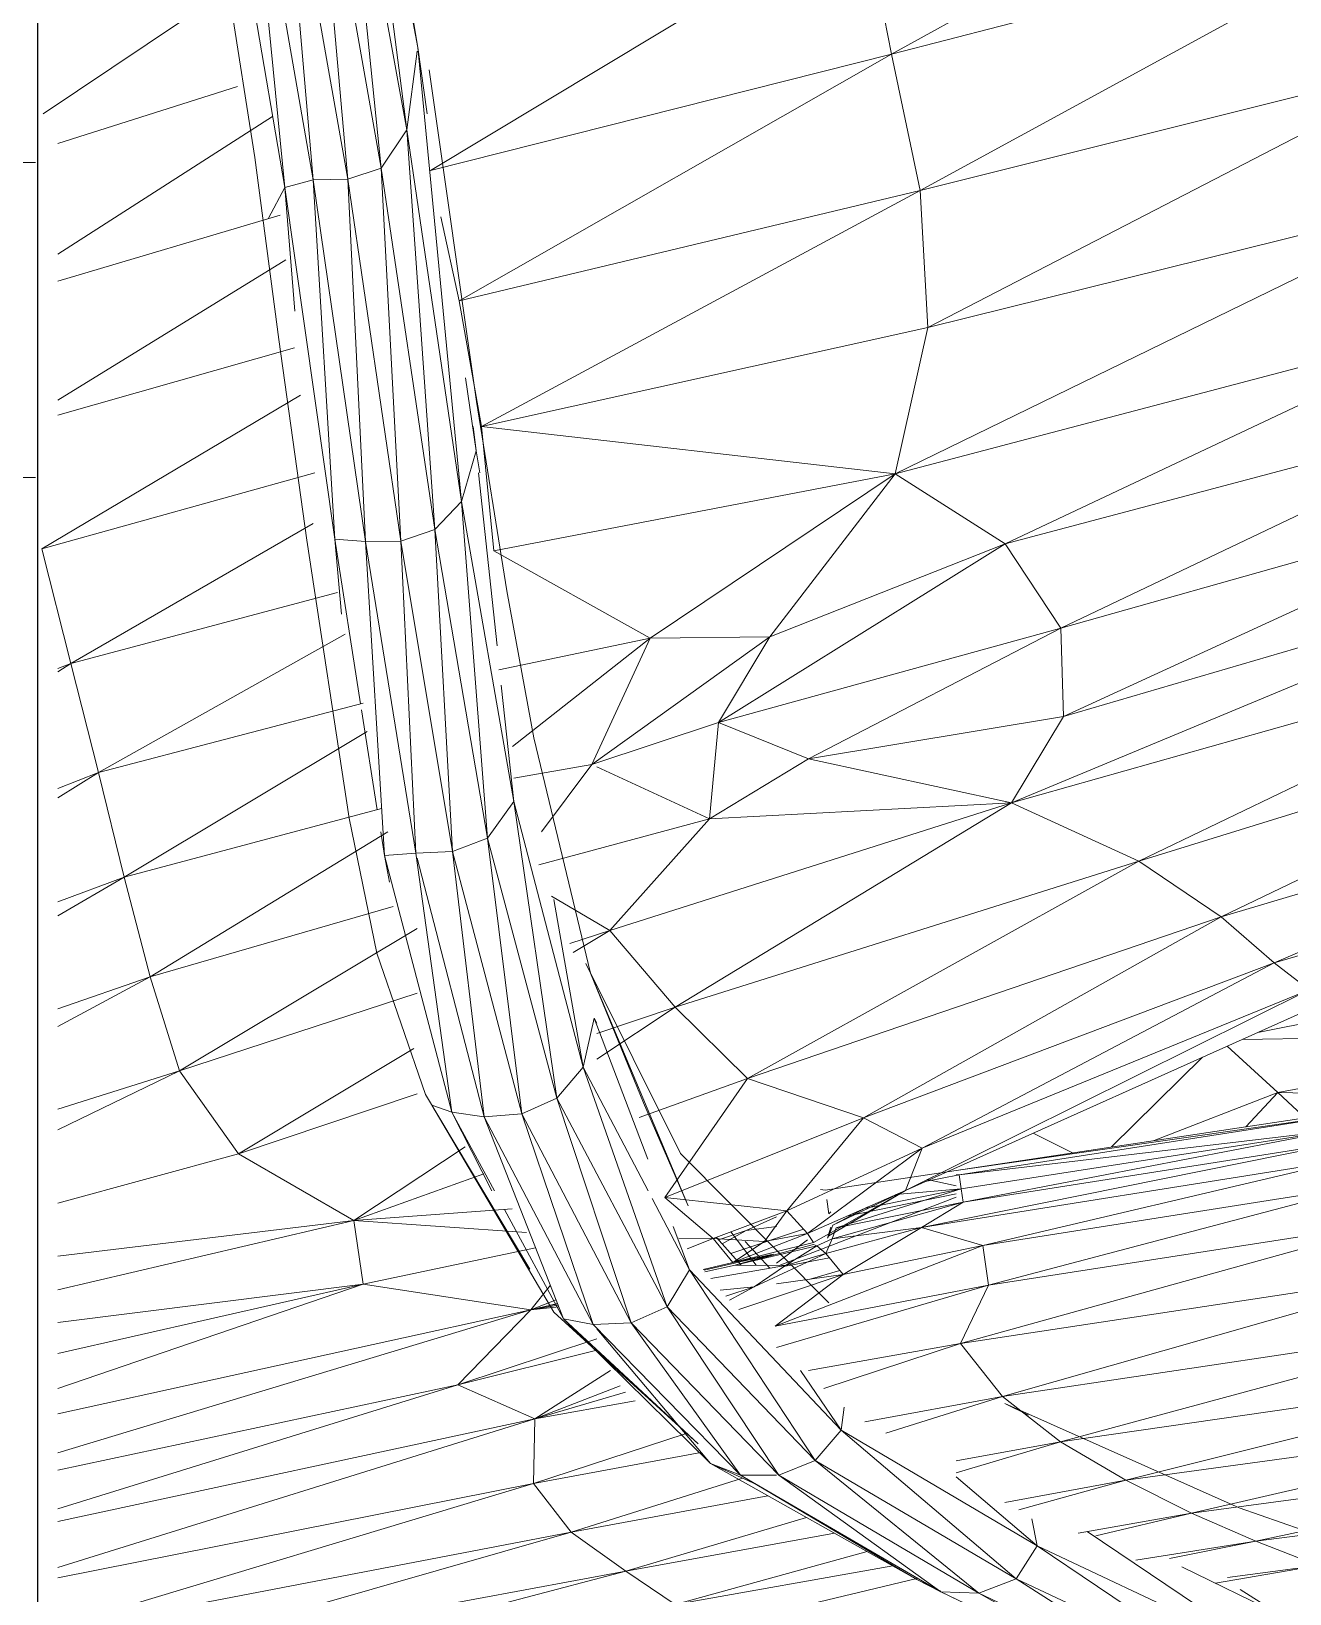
# Model space of a CAD drawing. Header units: millimetres. Extents: x -8591 to 7092, y -1621 to 14390.
# Drawn here: x -4763.1 to -4699.1, y 2811.3 to 2890.6 of the extents above; entities that cross this region are included whole.
import ezdxf

# ---------------------------------------------------------------- set-up
doc = ezdxf.new("R2010")
doc.units = ezdxf.units.MM
for name, color, linetype, lineweight in [('A-WALL-PATT', 111, 'Continuous', 25), ('G-IMPT', 8, 'Continuous', 9), ('I-FURN', 30, 'Continuous', 9), ('I-WALL', 2, 'Continuous', 9)]:
    doc.layers.add(name, color=color, linetype=linetype, lineweight=lineweight)

# ---------------------------------------------------------------- blocks, each defined once
blk = doc.blocks.new('Artificial banana plant 1500mm - Family 4__C1-728657-Begane grond')
at = {"layer": 'G-IMPT'}
for p, q in [((-333.836, 249.211), (-331.228, 228.745)), ((-333.836, 249.211), (-331.228, 228.745)), ((-334.658, 247.817), (-332.528, 226.812)), ((-334.658, 247.817), (-332.528, 226.812)), ((-334.658, 247.817), (-331.228, 228.745)), ((-334.658, 247.817), (-331.228, 228.745)), ((-335.978, 246.334), (-334.228, 226.249)), ((-335.978, 246.334), (-334.228, 226.249)), ((-335.978, 246.334), (-332.528, 226.812)), ((-335.978, 246.334), (-332.528, 226.812)), ((-281.198, 246.628), (-306.608, 232.589)), ((-281.198, 246.628), (-306.608, 232.589)), ((-340.768, 245.55), (-337.428, 225.818)), ((-340.768, 245.55), (-337.428, 225.818)), ((-339.358, 245.618), (-337.428, 225.818)), ((-339.358, 245.618), (-337.428, 225.818)), ((-339.358, 245.618), (-335.978, 226.206)), ((-339.358, 245.618), (-335.978, 226.206)), ((-337.648, 245.731), (-335.978, 226.206)), ((-337.648, 245.731), (-335.978, 226.206)), ((-337.648, 245.731), (-334.228, 226.249)), ((-337.648, 245.731), (-334.228, 226.249)), ((-341.668, 244.852), (-338.948, 227.352)), ((-341.668, 244.852), (-338.948, 227.352)), ((-332.173, 240.863), (-330.668, 232.931)), ((-332.173, 240.863), (-330.668, 232.931)), ((-308.018, 239.926), (-330.018, 226.678)), ((-308.018, 239.926), (-330.018, 226.678)), ((-308.018, 239.926), (-306.608, 232.589)), ((-308.018, 239.926), (-306.608, 232.589)), ((-279.668, 239.56), (-306.608, 232.589)), ((-279.668, 239.56), (-306.608, 232.589)), ((-279.668, 239.56), (-305.148, 225.672)), ((-279.668, 239.56), (-305.148, 225.672)), ((-339.818, 236.194), (-349.697, 229.567)), ((-339.818, 236.194), (-349.697, 229.567)), ((-331.019, 235.061), (-330.668, 232.931)), ((-331.019, 235.061), (-330.668, 232.931)), ((-331.228, 228.745), (-330.692, 232.752)), ((-331.228, 228.745), (-330.692, 232.752)), ((-330.668, 232.931), (-330.692, 233.138)), ((-330.668, 232.931), (-330.692, 233.138)), ((-330.668, 232.931), (-328.438, 209.871)), ((-330.668, 232.931), (-328.438, 209.871)), ((-330.668, 232.931), (-330.182, 229.567)), ((-330.668, 232.931), (-330.182, 229.567)), ((-306.608, 232.589), (-330.018, 226.678)), ((-306.608, 232.589), (-330.018, 226.678)), ((-306.608, 232.589), (-328.568, 220.073)), ((-306.608, 232.589), (-328.568, 220.073)), ((-306.608, 232.589), (-305.148, 225.672)), ((-306.608, 232.589), (-305.148, 225.672)), ((-330.088, 231.806), (-327.688, 214.953)), ((-330.088, 231.806), (-327.688, 214.953)), ((-278.258, 232.397), (-305.148, 225.672)), ((-278.258, 232.397), (-305.148, 225.672)), ((-278.258, 232.397), (-304.758, 218.713)), ((-278.258, 232.397), (-304.758, 218.713)), ((-348.945, 228.051), (-339.818, 230.956)), ((-348.945, 228.051), (-339.818, 230.956)), ((-348.945, 222.431), (-338.039, 229.428)), ((-348.945, 222.431), (-338.039, 229.428)), ((-332.528, 226.812), (-331.228, 228.745)), ((-332.528, 226.812), (-331.228, 228.745)), ((-331.228, 228.745), (-329.808, 208.447)), ((-331.228, 228.745), (-329.808, 208.447)), ((-331.228, 228.745), (-328.438, 209.871)), ((-331.228, 228.745), (-328.438, 209.871)), ((-338.948, 227.352), (-337.718, 218.096)), ((-338.948, 227.352), (-337.718, 218.096)), ((-337.428, 225.818), (-335.978, 226.206)), ((-337.428, 225.818), (-335.978, 226.206)), ((-335.978, 226.206), (-334.228, 226.249)), ((-335.978, 226.206), (-334.228, 226.249)), ((-335.978, 226.206), (-334.888, 207.962)), ((-335.978, 226.206), (-334.888, 207.962)), ((-335.978, 226.206), (-333.318, 207.837)), ((-335.978, 226.206), (-333.318, 207.837)), ((-334.228, 226.249), (-332.528, 226.812)), ((-334.228, 226.249), (-332.528, 226.812)), ((-334.228, 226.249), (-333.318, 207.837)), ((-334.228, 226.249), (-333.318, 207.837)), ((-334.228, 226.249), (-331.528, 207.864)), ((-334.228, 226.249), (-331.528, 207.864)), ((-332.528, 226.812), (-331.528, 207.864)), ((-332.528, 226.812), (-331.528, 207.864)), ((-332.528, 226.812), (-329.808, 208.447)), ((-332.528, 226.812), (-329.808, 208.447)), ((-338.248, 224.256), (-337.428, 225.818)), ((-338.248, 224.256), (-337.428, 225.818)), ((-337.428, 225.818), (-336.907, 219.54)), ((-337.428, 225.818), (-336.907, 219.54)), ((-337.428, 225.818), (-334.888, 207.962)), ((-337.428, 225.818), (-334.888, 207.962)), ((-305.148, 225.672), (-328.568, 220.073)), ((-305.148, 225.672), (-328.568, 220.073)), ((-305.148, 225.672), (-327.428, 213.687)), ((-305.148, 225.672), (-327.428, 213.687)), ((-277.118, 225.567), (-306.408, 211.27)), ((-277.118, 225.567), (-306.408, 211.27)), ((-305.148, 225.672), (-304.758, 218.713)), ((-305.148, 225.672), (-304.758, 218.713)), ((-277.118, 225.567), (-304.758, 218.713)), ((-277.118, 225.567), (-304.758, 218.713)), ((-348.945, 221.067), (-337.653, 224.415)), ((-348.945, 221.067), (-337.653, 224.415)), ((-328.568, 220.073), (-329.501, 224.324)), ((-328.568, 220.073), (-329.501, 224.324)), ((-348.945, 215.025), (-337.369, 222.153)), ((-348.945, 215.025), (-337.369, 222.153)), ((-327.428, 213.687), (-328.568, 220.073)), ((-327.428, 213.687), (-328.568, 220.073)), ((-276.628, 219.135), (-306.408, 211.27)), ((-276.628, 219.135), (-306.408, 211.27)), ((-276.628, 219.135), (-300.828, 207.721)), ((-276.628, 219.135), (-300.828, 207.721)), ((-304.758, 218.713), (-327.428, 213.687)), ((-304.758, 218.713), (-327.428, 213.687)), ((-304.758, 218.713), (-306.408, 211.27)), ((-304.758, 218.713), (-306.408, 211.27)), ((-348.945, 214.252), (-336.925, 217.686)), ((-348.945, 214.252), (-336.925, 217.686)), ((-336.298, 207.913), (-337.718, 218.096)), ((-336.298, 207.913), (-337.718, 218.096)), ((-328.243, 216.154), (-327.708, 212.451)), ((-328.243, 216.154), (-327.708, 212.451)), ((-349.758, 207.469), (-336.625, 215.281)), ((-349.758, 207.469), (-336.625, 215.281)), ((-327.688, 214.953), (-326.148, 205.336)), ((-327.688, 214.953), (-326.148, 205.336)), ((-274.188, 214.792), (-300.828, 207.721)), ((-274.188, 214.792), (-300.828, 207.721)), ((-274.188, 214.792), (-297.998, 203.444)), ((-274.188, 214.792), (-297.998, 203.444)), ((-327.708, 212.451), (-327.859, 213.683)), ((-327.708, 212.451), (-327.859, 213.683)), ((-306.408, 211.27), (-327.428, 213.687)), ((-306.408, 211.27), (-327.428, 213.687)), ((-326.798, 207.369), (-327.428, 213.687)), ((-326.798, 207.369), (-327.428, 213.687)), ((-328.438, 209.871), (-327.708, 212.451)), ((-328.438, 209.871), (-327.708, 212.451)), ((-327.708, 212.451), (-327.514, 211.33)), ((-327.708, 212.451), (-327.514, 211.33)), ((-349.758, 207.469), (-335.892, 211.33)), ((-349.758, 207.469), (-335.892, 211.33)), ((-327.587, 211.33), (-326.64, 202.543)), ((-327.587, 211.33), (-326.64, 202.543)), ((-306.408, 211.27), (-326.798, 207.369)), ((-306.408, 211.27), (-326.798, 207.369)), ((-306.408, 211.27), (-318.858, 202.926)), ((-306.408, 211.27), (-318.858, 202.926)), ((-306.408, 211.27), (-312.788, 202.991)), ((-306.408, 211.27), (-312.788, 202.991)), ((-306.408, 211.27), (-300.828, 207.721)), ((-306.408, 211.27), (-300.828, 207.721)), ((-272.518, 210.609), (-297.998, 203.444)), ((-272.518, 210.609), (-297.998, 203.444)), ((-272.518, 210.609), (-297.858, 198.949)), ((-272.518, 210.609), (-297.858, 198.949)), ((-329.808, 208.447), (-328.438, 209.871)), ((-329.808, 208.447), (-328.438, 209.871)), ((-328.438, 209.871), (-327.118, 192.78)), ((-328.438, 209.871), (-327.118, 192.78)), ((-328.438, 209.871), (-325.788, 194.635)), ((-328.438, 209.871), (-325.788, 194.635)), ((-348.288, 201.651), (-335.974, 208.756)), ((-348.288, 201.651), (-335.974, 208.756)), ((-334.888, 207.962), (-333.318, 207.837)), ((-334.888, 207.962), (-333.318, 207.837)), ((-334.888, 207.962), (-334.542, 204.147)), ((-334.888, 207.962), (-334.542, 204.147)), ((-334.888, 207.962), (-333.571, 199.596)), ((-334.888, 207.962), (-333.571, 199.596)), ((-331.528, 207.864), (-329.808, 208.447)), ((-331.528, 207.864), (-329.808, 208.447)), ((-329.808, 208.447), (-328.898, 192.099)), ((-329.808, 208.447), (-328.898, 192.099)), ((-329.808, 208.447), (-327.118, 192.78)), ((-329.808, 208.447), (-327.118, 192.78)), ((-348.288, 201.651), (-349.758, 207.469)), ((-348.288, 201.651), (-349.758, 207.469)), ((-336.298, 207.913), (-334.148, 193.792)), ((-336.298, 207.913), (-334.148, 193.792)), ((-333.318, 207.837), (-331.528, 207.864)), ((-333.318, 207.837), (-331.528, 207.864)), ((-333.318, 207.837), (-332.358, 191.884)), ((-333.318, 207.837), (-332.358, 191.884)), ((-333.318, 207.837), (-330.758, 192.012)), ((-333.318, 207.837), (-330.758, 192.012)), ((-331.528, 207.864), (-330.758, 192.012)), ((-331.528, 207.864), (-330.758, 192.012)), ((-331.528, 207.864), (-328.898, 192.099)), ((-331.528, 207.864), (-328.898, 192.099)), ((-326.798, 207.369), (-318.858, 202.926)), ((-326.798, 207.369), (-318.858, 202.926)), ((-300.828, 207.721), (-315.388, 198.652)), ((-300.828, 207.721), (-315.388, 198.652)), ((-300.828, 207.721), (-312.788, 202.991)), ((-300.828, 207.721), (-312.788, 202.991)), ((-300.828, 207.721), (-297.998, 203.444)), ((-300.828, 207.721), (-297.998, 203.444)), ((-271.238, 206.746), (-300.498, 194.568)), ((-271.238, 206.746), (-300.498, 194.568)), ((-271.238, 206.746), (-297.858, 198.949)), ((-271.238, 206.746), (-297.858, 198.949)), ((-348.288, 201.651), (-334.751, 205.253)), ((-348.288, 201.651), (-334.751, 205.253)), ((-326.148, 205.336), (-324.768, 197.863)), ((-297.998, 203.444), (-315.388, 198.652)), ((-297.998, 203.444), (-315.388, 198.652)), ((-297.998, 203.444), (-310.818, 196.81)), ((-297.998, 203.444), (-310.818, 196.81)), ((-269.948, 203.211), (-300.498, 194.568)), ((-269.948, 203.211), (-300.498, 194.568)), ((-297.998, 203.444), (-297.858, 198.949)), ((-297.998, 203.444), (-297.858, 198.949)), ((-294.028, 191.606), (-269.948, 203.211)), ((-294.028, 191.606), (-269.948, 203.211)), ((-346.888, 196.101), (-334.352, 203.132)), ((-346.888, 196.101), (-334.352, 203.132)), ((-326.55, 201.32), (-318.858, 202.926)), ((-326.55, 201.32), (-318.858, 202.926)), ((-325.862, 197.422), (-318.858, 202.926)), ((-325.862, 197.422), (-318.858, 202.926)), ((-312.788, 202.991), (-321.828, 196.514)), ((-312.788, 202.991), (-321.828, 196.514)), ((-318.858, 202.926), (-321.828, 196.514)), ((-318.858, 202.926), (-321.828, 196.514)), ((-318.858, 202.926), (-312.788, 202.991)), ((-318.858, 202.926), (-312.788, 202.991)), ((-312.788, 202.991), (-315.388, 198.652)), ((-312.788, 202.991), (-315.388, 198.652)), ((-348.945, 201.221), (-348.288, 201.651)), ((-348.945, 201.221), (-348.288, 201.651)), ((-348.945, 201.388), (-348.288, 201.651)), ((-348.945, 201.388), (-348.288, 201.651)), ((-346.888, 196.101), (-348.288, 201.651)), ((-346.888, 196.101), (-348.288, 201.651)), ((-326.425, 200.549), (-325.788, 194.635)), ((-326.425, 200.549), (-325.788, 194.635)), ((-266.148, 200.213), (-294.028, 191.606)), ((-266.148, 200.213), (-294.028, 191.606)), ((-289.858, 188.769), (-266.148, 200.213)), ((-289.858, 188.769), (-266.148, 200.213)), ((-346.888, 196.101), (-333.446, 199.629)), ((-346.888, 196.101), (-333.446, 199.629)), ((-333.524, 199.291), (-332.725, 194.218)), ((-333.524, 199.291), (-332.725, 194.218)), ((-315.388, 198.652), (-321.828, 196.514)), ((-315.388, 198.652), (-321.828, 196.514)), ((-315.838, 193.749), (-315.388, 198.652)), ((-315.838, 193.749), (-315.388, 198.652)), ((-310.818, 196.81), (-315.388, 198.652)), ((-310.818, 196.81), (-315.388, 198.652)), ((-297.858, 198.949), (-310.818, 196.81)), ((-297.858, 198.949), (-310.818, 196.81)), ((-300.498, 194.568), (-297.858, 198.949)), ((-300.498, 194.568), (-297.858, 198.949)), ((-345.588, 190.792), (-333.233, 198.182)), ((-345.588, 190.792), (-333.233, 198.182)), ((-324.768, 197.863), (-321.898, 185.921)), ((-324.768, 197.863), (-321.898, 185.921)), ((-262.658, 196.925), (-289.858, 188.769)), ((-262.658, 196.925), (-289.858, 188.769)), ((-287.158, 186.441), (-262.658, 196.925)), ((-287.158, 186.441), (-262.658, 196.925)), ((-348.945, 194.822), (-346.888, 196.101)), ((-348.945, 194.822), (-346.888, 196.101)), ((-348.945, 195.302), (-346.888, 196.101)), ((-348.945, 195.302), (-346.888, 196.101)), ((-345.588, 190.792), (-346.888, 196.101)), ((-345.588, 190.792), (-346.888, 196.101)), ((-325.789, 195.819), (-321.828, 196.514)), ((-325.789, 195.819), (-321.828, 196.514)), ((-324.387, 193.093), (-321.828, 196.514)), ((-324.387, 193.093), (-321.828, 196.514)), ((-315.838, 193.749), (-321.566, 196.393)), ((-315.838, 193.749), (-321.566, 196.393)), ((-310.818, 196.81), (-315.838, 193.749)), ((-310.818, 196.81), (-315.838, 193.749)), ((-300.498, 194.568), (-310.818, 196.81)), ((-300.498, 194.568), (-310.818, 196.81)), ((-327.118, 192.78), (-325.788, 194.635)), ((-327.118, 192.78), (-325.788, 194.635)), ((-325.788, 194.635), (-323.598, 179.56)), ((-325.788, 194.635), (-323.598, 179.56)), ((-325.788, 194.635), (-322.258, 181.138)), ((-325.788, 194.635), (-322.258, 181.138)), ((-300.498, 194.568), (-320.918, 188.084)), ((-300.498, 194.568), (-320.918, 188.084)), ((-317.598, 184.181), (-300.498, 194.568)), ((-317.598, 184.181), (-300.498, 194.568)), ((-300.498, 194.568), (-315.838, 193.749)), ((-300.498, 194.568), (-315.838, 193.749)), ((-294.028, 191.606), (-300.498, 194.568)), ((-294.028, 191.606), (-300.498, 194.568)), ((-345.588, 190.792), (-332.509, 194.276)), ((-345.588, 190.792), (-332.509, 194.276)), ((-334.148, 193.792), (-332.738, 186.937)), ((-334.148, 193.792), (-332.738, 186.937)), ((-315.838, 193.749), (-324.515, 191.413)), ((-315.838, 193.749), (-324.515, 191.413)), ((-320.918, 188.084), (-315.838, 193.749)), ((-320.918, 188.084), (-315.838, 193.749)), ((-259.778, 194.38), (-287.158, 186.441)), ((-259.778, 194.38), (-287.158, 186.441)), ((-344.268, 185.734), (-332.196, 193.093)), ((-344.268, 185.734), (-332.196, 193.093)), ((-332.548, 193.093), (-332.358, 191.884)), ((-332.548, 193.093), (-332.358, 191.884)), ((-330.758, 192.012), (-328.898, 192.099)), ((-330.758, 192.012), (-328.898, 192.099)), ((-328.898, 192.099), (-327.118, 192.78)), ((-328.898, 192.099), (-327.118, 192.78)), ((-328.898, 192.099), (-327.288, 178.62)), ((-328.898, 192.099), (-327.288, 178.62)), ((-328.898, 192.099), (-325.388, 178.764)), ((-328.898, 192.099), (-325.388, 178.764)), ((-327.118, 192.78), (-325.388, 178.764)), ((-327.118, 192.78), (-325.388, 178.764)), ((-327.118, 192.78), (-323.598, 179.56)), ((-327.118, 192.78), (-323.598, 179.56)), ((-332.358, 191.884), (-330.758, 192.012)), ((-332.358, 191.884), (-330.758, 192.012)), ((-332.358, 191.884), (-332.102, 190.532)), ((-332.358, 191.884), (-332.102, 190.532)), ((-332.358, 191.884), (-328.938, 178.854)), ((-332.358, 191.884), (-328.938, 178.854)), ((-330.758, 192.012), (-328.938, 178.854)), ((-330.758, 192.012), (-328.938, 178.854)), ((-330.692, 191.758), (-327.288, 178.62)), ((-330.692, 191.758), (-327.288, 178.62)), ((-294.028, 191.606), (-317.598, 184.181)), ((-294.028, 191.606), (-317.598, 184.181)), ((-313.918, 180.566), (-294.028, 191.606)), ((-313.918, 180.566), (-294.028, 191.606)), ((-289.858, 188.769), (-294.028, 191.606)), ((-289.858, 188.769), (-294.028, 191.606)), ((-348.945, 188.83), (-345.588, 190.792)), ((-348.945, 188.83), (-345.588, 190.792)), ((-348.945, 189.545), (-345.588, 190.792)), ((-348.945, 189.545), (-345.588, 190.792)), ((-344.268, 185.734), (-345.588, 190.792)), ((-344.268, 185.734), (-345.588, 190.792)), ((-320.918, 188.084), (-323.871, 189.822)), ((-320.918, 188.084), (-323.871, 189.822)), ((-344.268, 185.734), (-331.924, 189.3)), ((-344.268, 185.734), (-331.924, 189.3)), ((-323.751, 189.661), (-322.258, 181.138)), ((-323.751, 189.661), (-322.258, 181.138)), ((-342.778, 180.954), (-330.692, 188.183)), ((-342.778, 180.954), (-330.692, 188.183)), ((-289.858, 188.769), (-313.918, 180.566)), ((-289.858, 188.769), (-313.918, 180.566)), ((-308.018, 178.569), (-289.858, 188.769)), ((-308.018, 178.569), (-289.858, 188.769)), ((-287.158, 186.441), (-289.858, 188.769)), ((-287.158, 186.441), (-289.858, 188.769)), ((-320.918, 188.084), (-322.943, 187.424)), ((-320.918, 188.084), (-322.943, 187.424)), ((-320.918, 188.084), (-322.773, 186.968)), ((-320.918, 188.084), (-322.773, 186.968)), ((-317.598, 184.181), (-320.918, 188.084)), ((-317.598, 184.181), (-320.918, 188.084)), ((-330.278, 179.749), (-332.738, 186.937)), ((-348.945, 183.212), (-344.268, 185.734)), ((-348.945, 183.212), (-344.268, 185.734)), ((-348.945, 184.107), (-344.268, 185.734)), ((-348.945, 184.107), (-344.268, 185.734)), ((-342.778, 180.954), (-344.268, 185.734)), ((-342.778, 180.954), (-344.268, 185.734)), ((-321.898, 185.921), (-322.128, 186.399)), ((-321.898, 185.921), (-322.128, 186.399)), ((-322.128, 186.399), (-317.328, 176.751)), ((-322.128, 186.399), (-317.328, 176.751)), ((-321.898, 185.921), (-316.928, 174.098)), ((-321.898, 185.921), (-316.928, 174.098)), ((-321.898, 185.921), (-319.198, 179.32)), ((-321.898, 185.921), (-319.198, 179.32)), ((-287.158, 186.441), (-308.018, 178.569)), ((-287.158, 186.441), (-308.018, 178.569)), ((-305.048, 177.033), (-287.158, 186.441)), ((-305.048, 177.033), (-287.158, 186.441)), ((-287.985, 182.905), (-273.038, 185.845)), ((-287.985, 182.905), (-273.038, 185.845)), ((-285.378, 185.061), (-287.158, 186.441)), ((-285.378, 185.061), (-287.158, 186.441)), ((-305.888, 174.884), (-285.378, 185.061)), ((-305.888, 174.884), (-285.378, 185.061)), ((-285.378, 185.061), (-305.048, 177.033)), ((-285.378, 185.061), (-305.048, 177.033)), ((-330.692, 184.897), (-342.778, 180.954)), ((-330.692, 184.897), (-342.778, 180.954)), ((-317.598, 184.181), (-321.566, 181.545)), ((-317.598, 184.181), (-321.566, 181.545)), ((-317.598, 184.181), (-321.566, 182.849)), ((-317.598, 184.181), (-321.566, 182.849)), ((-313.918, 180.566), (-317.598, 184.181)), ((-313.918, 180.566), (-317.598, 184.181)), ((-284.408, 184.507), (-305.888, 174.884)), ((-284.408, 184.507), (-305.888, 174.884)), ((-322.258, 181.138), (-321.698, 183.636)), ((-322.258, 181.138), (-321.698, 183.636)), ((-321.698, 183.636), (-318.987, 176.473)), ((-321.698, 183.636), (-318.987, 176.473)), ((-321.698, 183.636), (-321.566, 183.372)), ((-321.698, 183.636), (-321.566, 183.372)), ((-288.782, 182.548), (-270.798, 182.858)), ((-288.782, 182.548), (-270.798, 182.858)), ((-286.978, 179.857), (-270.798, 182.858)), ((-286.978, 179.857), (-270.798, 182.858)), ((-330.87, 182.094), (-339.768, 176.737)), ((-330.87, 182.094), (-339.768, 176.737)), ((-289.545, 182.206), (-286.978, 179.857)), ((-289.545, 182.206), (-286.978, 179.857)), ((-348.945, 177.958), (-342.778, 180.954)), ((-348.945, 177.958), (-342.778, 180.954)), ((-348.945, 179.005), (-342.778, 180.954)), ((-348.945, 179.005), (-342.778, 180.954)), ((-339.768, 176.737), (-342.778, 180.954)), ((-339.768, 176.737), (-342.778, 180.954)), ((-323.598, 179.56), (-322.258, 181.138)), ((-323.598, 179.56), (-322.258, 181.138)), ((-322.258, 181.138), (-317.998, 168.973)), ((-322.258, 181.138), (-317.998, 168.973)), ((-322.258, 181.138), (-318.962, 174.856)), ((-322.258, 181.138), (-318.962, 174.856)), ((-295.428, 177.086), (-290.794, 181.646)), ((-295.428, 177.086), (-290.794, 181.646)), ((-313.918, 180.566), (-319.411, 178.581)), ((-313.918, 180.566), (-319.411, 178.581)), ((-313.918, 180.566), (-318.118, 174.526)), ((-313.918, 180.566), (-318.118, 174.526)), ((-308.018, 178.569), (-313.918, 180.566)), ((-308.018, 178.569), (-313.918, 180.566)), ((-330.692, 179.785), (-339.768, 176.737)), ((-330.692, 179.785), (-339.768, 176.737)), ((-330.278, 179.749), (-324.978, 170.877)), ((-330.278, 179.749), (-324.978, 170.877)), ((-325.388, 178.764), (-323.598, 179.56)), ((-325.388, 178.764), (-323.598, 179.56)), ((-323.598, 179.56), (-319.818, 168.146)), ((-323.598, 179.56), (-319.818, 168.146)), ((-323.598, 179.56), (-317.998, 168.973)), ((-323.598, 179.56), (-317.998, 168.973)), ((-293.259, 177.412), (-286.978, 179.857)), ((-293.259, 177.412), (-286.978, 179.857)), ((-288.594, 178.115), (-286.978, 179.857)), ((-288.594, 178.115), (-286.978, 179.857)), ((-286.978, 179.857), (-285.476, 178.473)), ((-286.978, 179.857), (-285.476, 178.473)), ((-286.978, 179.857), (-275.933, 179.609)), ((-286.978, 179.857), (-275.933, 179.609)), ((-329.958, 179.215), (-324.978, 170.877)), ((-329.958, 179.215), (-324.978, 170.877)), ((-329.958, 179.215), (-323.758, 168.691)), ((-329.958, 179.215), (-323.758, 168.691)), ((-329.958, 179.215), (-328.938, 178.854)), ((-329.958, 179.215), (-328.938, 178.854)), ((-328.938, 178.854), (-327.288, 178.62)), ((-328.938, 178.854), (-327.288, 178.62)), ((-328.938, 178.854), (-326.9, 174.856)), ((-328.938, 178.854), (-326.9, 174.856)), ((-328.938, 178.854), (-326.774, 174.856)), ((-328.938, 178.854), (-326.774, 174.856)), ((-327.288, 178.62), (-325.388, 178.764)), ((-327.288, 178.62), (-325.388, 178.764)), ((-327.288, 178.62), (-323.258, 168.361)), ((-327.288, 178.62), (-323.258, 168.361)), ((-327.288, 178.62), (-321.748, 168.065)), ((-327.288, 178.62), (-321.748, 168.065)), ((-325.388, 178.764), (-321.748, 168.065)), ((-325.388, 178.764), (-321.748, 168.065)), ((-325.388, 178.764), (-319.818, 168.146)), ((-325.388, 178.764), (-319.818, 168.146)), ((-316.928, 174.098), (-319.198, 179.32)), ((-316.928, 174.098), (-319.198, 179.32)), ((-283.638, 178.862), (-305.448, 175.577)), ((-283.638, 178.862), (-305.448, 175.577)), ((-283.918, 178.672), (-303.313, 175.884)), ((-283.918, 178.672), (-303.313, 175.884)), ((-283.918, 178.672), (-303.158, 175.678)), ((-283.918, 178.672), (-303.158, 175.678)), ((-308.018, 178.569), (-318.118, 174.526)), ((-308.018, 178.569), (-318.118, 174.526)), ((-308.018, 178.569), (-311.918, 173.845)), ((-308.018, 178.569), (-311.918, 173.845)), ((-305.048, 177.033), (-308.018, 178.569)), ((-305.048, 177.033), (-308.018, 178.569)), ((-283.858, 177.958), (-303.158, 175.678)), ((-283.858, 177.958), (-303.158, 175.678)), ((-303.058, 174.955), (-283.858, 177.958)), ((-283.858, 177.958), (-303.058, 174.955)), ((-302.968, 174.282), (-283.858, 177.958)), ((-302.968, 174.282), (-283.858, 177.958)), ((-299.397, 177.792), (-297.405, 176.788)), ((-299.397, 177.792), (-297.405, 176.788)), ((-328.26, 177.097), (-333.908, 173.344)), ((-328.26, 177.097), (-333.908, 173.344)), ((-305.048, 177.033), (-311.918, 173.845)), ((-305.048, 177.033), (-311.918, 173.845)), ((-305.048, 177.033), (-310.868, 172.687)), ((-305.048, 177.033), (-310.868, 172.687)), ((-305.888, 174.884), (-305.048, 177.033)), ((-305.888, 174.884), (-305.048, 177.033)), ((-283.798, 177.295), (-305.078, 172.996)), ((-283.798, 177.295), (-305.078, 172.996)), ((-302.968, 174.282), (-283.798, 177.295)), ((-302.968, 174.282), (-283.798, 177.295)), ((-348.945, 174.227), (-339.768, 176.737)), ((-348.945, 174.227), (-339.768, 176.737)), ((-333.908, 173.344), (-339.768, 176.737)), ((-333.908, 173.344), (-339.768, 176.737)), ((-317.328, 176.751), (-309.788, 169.174)), ((-317.328, 176.751), (-309.788, 169.174)), ((-305.078, 172.996), (-283.428, 176.443)), ((-305.078, 172.996), (-283.428, 176.443)), ((-283.428, 176.443), (-301.968, 172.087)), ((-283.428, 176.443), (-301.968, 172.087)), ((-327.309, 175.728), (-333.908, 173.344)), ((-327.309, 175.728), (-333.908, 173.344)), ((-305.448, 175.577), (-309.978, 174.888)), ((-305.448, 175.577), (-309.978, 174.888)), ((-303.158, 175.678), (-304.888, 175.332)), ((-303.158, 175.678), (-304.888, 175.332)), ((-304.782, 175.433), (-303.313, 175.116)), ((-304.782, 175.433), (-303.313, 175.116)), ((-303.158, 175.678), (-303.313, 175.672)), ((-303.158, 175.678), (-303.313, 175.672)), ((-303.158, 175.678), (-303.313, 175.661)), ((-303.158, 175.678), (-303.313, 175.661)), ((-303.158, 175.678), (-303.058, 174.955)), ((-303.158, 175.678), (-303.058, 174.955)), ((-305.888, 174.884), (-310.868, 172.687)), ((-305.888, 174.884), (-310.868, 172.687)), ((-305.888, 174.884), (-310.568, 172.229)), ((-305.888, 174.884), (-310.568, 172.229)), ((-309.978, 174.888), (-310.208, 174.924)), ((-309.978, 174.888), (-310.208, 174.924)), ((-305.888, 174.884), (-309.778, 172.567)), ((-305.888, 174.884), (-309.778, 172.567)), ((-309.588, 173.113), (-305.888, 174.884)), ((-309.588, 173.113), (-305.888, 174.884)), ((-309.418, 172.978), (-303.058, 174.955)), ((-309.418, 172.978), (-303.058, 174.955)), ((-303.313, 174.711), (-308.865, 173.571)), ((-303.313, 174.711), (-308.865, 173.571)), ((-307.967, 173.967), (-303.058, 174.955)), ((-303.058, 174.955), (-307.967, 173.967)), ((-303.058, 174.955), (-306.383, 174.666)), ((-303.058, 174.955), (-306.383, 174.666)), ((-303.058, 174.955), (-302.968, 174.282)), ((-303.058, 174.955), (-302.968, 174.282)), ((-301.968, 172.087), (-282.378, 175.164)), ((-301.968, 172.087), (-282.378, 175.164)), ((-282.378, 175.164), (-301.668, 170.063)), ((-282.378, 175.164), (-301.668, 170.063)), ((-325.863, 173.946), (-333.908, 173.344)), ((-325.863, 173.946), (-333.908, 173.344)), ((-326.265, 173.916), (-323.258, 168.361)), ((-326.265, 173.916), (-323.258, 168.361)), ((-318.763, 174.477), (-316.858, 170.848)), ((-318.763, 174.477), (-316.858, 170.848)), ((-311.918, 173.845), (-318.118, 174.526)), ((-311.918, 173.845), (-318.118, 174.526)), ((-318.118, 174.526), (-315.668, 172.43)), ((-318.118, 174.526), (-315.668, 172.43)), ((-311.918, 173.845), (-315.668, 172.43)), ((-311.918, 173.845), (-315.668, 172.43)), ((-311.918, 173.845), (-313.058, 172.293)), ((-311.918, 173.845), (-313.058, 172.293)), ((-303.313, 174.537), (-312.302, 171.074)), ((-303.313, 174.537), (-312.302, 171.074)), ((-310.868, 172.687), (-311.918, 173.845)), ((-310.868, 172.687), (-311.918, 173.845)), ((-309.888, 174.412), (-309.778, 173.683)), ((-309.888, 174.412), (-309.778, 173.683)), ((-302.968, 174.282), (-309.618, 172.424)), ((-302.968, 174.282), (-309.618, 172.424)), ((-307.83, 174.028), (-309.588, 173.113)), ((-307.83, 174.028), (-309.588, 173.113)), ((-309.418, 172.978), (-302.968, 174.282)), ((-309.418, 172.978), (-302.968, 174.282)), ((-302.968, 174.282), (-305.078, 172.996)), ((-302.968, 174.282), (-305.078, 172.996)), ((-333.908, 173.344), (-348.945, 169.836)), ((-333.908, 173.344), (-348.945, 169.836)), ((-333.908, 173.344), (-348.945, 171.535)), ((-333.908, 173.344), (-348.945, 171.535)), ((-333.908, 173.344), (-325.148, 172.74)), ((-333.908, 173.344), (-325.148, 172.74)), ((-333.908, 173.344), (-333.448, 170.114)), ((-333.908, 173.344), (-333.448, 170.114)), ((-317.692, 173.052), (-316.858, 170.848)), ((-317.692, 173.052), (-316.858, 170.848)), ((-312.439, 173.545), (-313.978, 172.845)), ((-312.439, 173.545), (-313.978, 172.845)), ((-312.439, 173.051), (-313.978, 172.845)), ((-312.439, 173.051), (-313.978, 172.845)), ((-309.688, 173.79), (-309.778, 173.683)), ((-309.778, 173.683), (-309.688, 173.79)), ((-309.588, 173.113), (-309.778, 172.567)), ((-309.588, 173.113), (-309.778, 172.567)), ((-280.618, 173.35), (-303.098, 167.098)), ((-280.618, 173.35), (-303.098, 167.098)), ((-301.668, 170.063), (-280.618, 173.35)), ((-301.668, 170.063), (-280.618, 173.35)), ((-315.668, 172.43), (-317.411, 172.456)), ((-315.668, 172.43), (-317.411, 172.456)), ((-315.668, 172.43), (-316.982, 171.917)), ((-315.668, 172.43), (-316.982, 171.917)), ((-313.058, 172.293), (-315.668, 172.43)), ((-313.058, 172.293), (-315.668, 172.43)), ((-314.658, 171.225), (-315.668, 172.43)), ((-314.658, 171.225), (-315.668, 172.43)), ((-315.492, 172.49), (-314.237, 171.086)), ((-315.492, 172.49), (-314.237, 171.086)), ((-313.978, 172.845), (-315.392, 172.378)), ((-313.978, 172.845), (-315.392, 172.378)), ((-315.209, 172.173), (-313.978, 172.845)), ((-315.209, 172.173), (-313.978, 172.845)), ((-311.072, 172.912), (-314.771, 171.683)), ((-311.072, 172.912), (-314.771, 171.683)), ((-313.47, 171.081), (-314.766, 172.771)), ((-313.47, 171.081), (-314.766, 172.771)), ((-310.868, 172.687), (-314.658, 171.225)), ((-310.868, 172.687), (-314.658, 171.225)), ((-313.058, 172.293), (-314.658, 171.225)), ((-313.058, 172.293), (-314.658, 171.225)), ((-310.568, 172.229), (-314.658, 171.225)), ((-310.568, 172.229), (-314.658, 171.225)), ((-312.784, 170.931), (-314.036, 172.279)), ((-314.036, 172.279), (-312.784, 170.931)), ((-314.036, 172.279), (-312.784, 170.931)), ((-310.868, 172.687), (-313.058, 172.293)), ((-310.868, 172.687), (-313.058, 172.293)), ((-310.872, 172.371), (-312.439, 171.181)), ((-310.872, 172.371), (-312.439, 171.181)), ((-310.868, 172.687), (-310.568, 172.229)), ((-310.868, 172.687), (-310.568, 172.229)), ((-309.618, 172.424), (-310.398, 172.064)), ((-309.618, 172.424), (-310.398, 172.064)), ((-305.078, 172.996), (-309.928, 171.672)), ((-305.078, 172.996), (-309.928, 171.672)), ((-309.618, 172.424), (-309.928, 171.672)), ((-309.618, 172.424), (-309.928, 171.672)), ((-309.678, 173.005), (-309.858, 172.462)), ((-309.678, 173.005), (-309.858, 172.462)), ((-309.778, 172.567), (-309.858, 172.462)), ((-309.778, 172.567), (-309.858, 172.462)), ((-309.618, 172.424), (-305.078, 172.996)), ((-309.618, 172.424), (-305.078, 172.996)), ((-309.418, 172.978), (-309.618, 172.424)), ((-309.418, 172.978), (-309.618, 172.424)), ((-305.078, 172.996), (-309.058, 170.603)), ((-305.078, 172.996), (-309.058, 170.603)), ((-305.078, 172.996), (-301.968, 172.087)), ((-305.078, 172.996), (-301.968, 172.087)), ((-324.687, 171.957), (-333.448, 170.114)), ((-324.687, 171.957), (-333.448, 170.114)), ((-312.588, 171.646), (-316.112, 170.837)), ((-312.588, 171.646), (-316.112, 170.837)), ((-314.658, 171.225), (-312.588, 171.646)), ((-314.658, 171.225), (-312.588, 171.646)), ((-310.568, 172.127), (-314.538, 171.088)), ((-310.568, 172.127), (-314.538, 171.088)), ((-310.398, 172.064), (-314.538, 171.088)), ((-310.398, 172.064), (-314.538, 171.088)), ((-312.588, 171.646), (-314.538, 171.088)), ((-312.588, 171.646), (-314.538, 171.088)), ((-309.928, 171.672), (-313.578, 169.986)), ((-309.928, 171.672), (-313.578, 169.986)), ((-301.968, 172.087), (-312.508, 167.985)), ((-301.968, 172.087), (-312.508, 167.985)), ((-310.398, 172.064), (-311.978, 171.071)), ((-310.398, 172.064), (-311.978, 171.071)), ((-309.928, 171.672), (-311.978, 171.071)), ((-309.928, 171.672), (-311.978, 171.071)), ((-309.749, 171.452), (-311.978, 171.026)), ((-309.749, 171.452), (-311.978, 171.026)), ((-310.568, 172.127), (-310.398, 172.064)), ((-310.568, 172.127), (-310.398, 172.064)), ((-310.398, 172.064), (-309.928, 171.672)), ((-310.398, 172.064), (-309.928, 171.672)), ((-309.928, 171.672), (-309.058, 170.603)), ((-309.928, 171.672), (-309.058, 170.603)), ((-309.058, 170.603), (-301.968, 172.087)), ((-309.058, 170.603), (-301.968, 172.087)), ((-301.968, 172.087), (-301.668, 170.063)), ((-301.968, 172.087), (-301.668, 170.063)), ((-317.998, 168.973), (-316.858, 170.848)), ((-317.998, 168.973), (-316.858, 170.848)), ((-316.858, 170.848), (-310.478, 161.168)), ((-316.858, 170.848), (-310.478, 161.168)), ((-316.858, 170.848), (-309.158, 162.7)), ((-316.858, 170.848), (-309.158, 162.7)), ((-314.658, 171.225), (-316.172, 170.869)), ((-314.658, 171.225), (-316.172, 170.869)), ((-314.538, 171.088), (-316.078, 170.75)), ((-314.538, 171.088), (-316.078, 170.75)), ((-311.978, 171.071), (-315.771, 170.409)), ((-311.978, 171.071), (-315.771, 170.409)), ((-314.538, 171.088), (-311.978, 171.071)), ((-314.538, 171.088), (-311.978, 171.071)), ((-311.978, 171.071), (-313.578, 169.986)), ((-311.978, 171.071), (-313.578, 169.986)), ((-309.231, 170.815), (-310.73, 170.375)), ((-309.231, 170.815), (-310.73, 170.375)), ((-303.098, 167.098), (-278.208, 170.886)), ((-303.098, 167.098), (-278.208, 170.886)), ((-278.208, 170.886), (-300.958, 164.412)), ((-278.208, 170.886), (-300.958, 164.412)), ((-333.448, 170.114), (-348.945, 164.821)), ((-333.448, 170.114), (-348.945, 164.821)), ((-333.448, 170.114), (-348.945, 166.596)), ((-333.448, 170.114), (-348.945, 166.596)), ((-333.448, 170.114), (-348.945, 168.171)), ((-333.448, 170.114), (-348.945, 168.171)), ((-324.928, 168.81), (-333.448, 170.114)), ((-324.928, 168.81), (-333.448, 170.114)), ((-324.928, 168.81), (-323.931, 170.074)), ((-324.928, 168.81), (-323.931, 170.074)), ((-313.578, 169.986), (-315.311, 169.807)), ((-313.578, 169.986), (-315.311, 169.807)), ((-313.578, 169.986), (-315.013, 169.511)), ((-313.578, 169.986), (-315.013, 169.511)), ((-313.578, 169.986), (-314.836, 169.304)), ((-313.578, 169.986), (-314.836, 169.304)), ((-309.058, 170.603), (-314.358, 168.839)), ((-309.058, 170.603), (-314.358, 168.839)), ((-309.058, 170.603), (-312.508, 167.985)), ((-309.058, 170.603), (-312.508, 167.985)), ((-312.508, 167.985), (-301.668, 170.063)), ((-312.508, 167.985), (-301.668, 170.063)), ((-309.058, 170.603), (-312.439, 170.142)), ((-309.058, 170.603), (-312.439, 170.142)), ((-301.668, 170.063), (-312.439, 166.896)), ((-301.668, 170.063), (-312.439, 166.896)), ((-301.668, 170.063), (-303.098, 167.098)), ((-301.668, 170.063), (-303.098, 167.098)), ((-323.634, 169.317), (-324.928, 168.81)), ((-323.634, 169.317), (-324.928, 168.81)), ((-323.561, 169.132), (-324.928, 168.81)), ((-323.561, 169.132), (-324.928, 168.81)), ((-323.558, 169.125), (-324.928, 168.81)), ((-323.558, 169.125), (-324.928, 168.81)), ((-323.553, 169.112), (-324.928, 168.81)), ((-323.553, 169.112), (-324.928, 168.81)), ((-323.531, 169.054), (-324.928, 168.81)), ((-323.531, 169.054), (-324.928, 168.81)), ((-324.928, 168.81), (-348.945, 163.525)), ((-324.928, 168.81), (-348.945, 163.525)), ((-324.928, 168.81), (-348.945, 161.557)), ((-324.928, 168.81), (-348.945, 161.557)), ((-324.928, 168.81), (-328.638, 165.001)), ((-324.928, 168.81), (-328.638, 165.001)), ((-323.493, 168.959), (-324.928, 168.81)), ((-323.493, 168.959), (-324.928, 168.81)), ((-323.758, 168.691), (-316.418, 162.001)), ((-323.758, 168.691), (-316.418, 162.001)), ((-323.258, 168.361), (-316.418, 162.001)), ((-323.258, 168.361), (-316.418, 162.001)), ((-323.258, 168.361), (-315.798, 161.005)), ((-323.258, 168.361), (-315.798, 161.005)), ((-323.258, 168.361), (-321.748, 168.065)), ((-323.258, 168.361), (-321.748, 168.065)), ((-319.818, 168.146), (-317.998, 168.973)), ((-319.818, 168.146), (-317.998, 168.973)), ((-317.998, 168.973), (-312.328, 160.412)), ((-317.998, 168.973), (-312.328, 160.412)), ((-317.998, 168.973), (-310.478, 161.168)), ((-317.998, 168.973), (-310.478, 161.168)), ((-321.748, 168.065), (-319.818, 168.146)), ((-321.748, 168.065), (-319.818, 168.146)), ((-321.748, 168.065), (-314.268, 160.419)), ((-321.748, 168.065), (-314.268, 160.419)), ((-321.566, 167.848), (-315.798, 161.005)), ((-321.566, 167.848), (-315.798, 161.005)), ((-319.818, 168.146), (-314.268, 160.419)), ((-319.818, 168.146), (-314.268, 160.419)), ((-319.818, 168.146), (-312.328, 160.412)), ((-319.818, 168.146), (-312.328, 160.412)), ((-300.958, 164.412), (-275.318, 168.251)), ((-300.958, 164.412), (-275.318, 168.251)), ((-275.318, 168.251), (-298.018, 162.115)), ((-275.318, 168.251), (-298.018, 162.115)), ((-321.566, 167.343), (-328.638, 165.001)), ((-321.566, 167.343), (-328.638, 165.001)), ((-321.566, 166.758), (-328.638, 165.001)), ((-321.566, 166.758), (-328.638, 165.001)), ((-310.811, 165.738), (-303.098, 167.098)), ((-310.811, 165.738), (-303.098, 167.098)), ((-303.098, 167.098), (-310.037, 164.825)), ((-303.098, 167.098), (-310.037, 164.825)), ((-303.098, 167.098), (-300.958, 164.412)), ((-303.098, 167.098), (-300.958, 164.412)), ((-320.872, 165.738), (-324.718, 163.285)), ((-320.872, 165.738), (-324.718, 163.285)), ((-311.229, 165.738), (-309.158, 162.7)), ((-311.229, 165.738), (-309.158, 162.7)), ((-298.018, 162.115), (-271.928, 165.868)), ((-298.018, 162.115), (-271.928, 165.868)), ((-294.688, 160.154), (-271.928, 165.868)), ((-294.688, 160.154), (-271.928, 165.868)), ((-328.638, 165.001), (-348.945, 160.678)), ((-328.638, 165.001), (-348.945, 160.678)), ((-328.638, 165.001), (-348.945, 158.701)), ((-328.638, 165.001), (-348.945, 158.701)), ((-328.638, 165.001), (-324.718, 163.285)), ((-328.638, 165.001), (-324.718, 163.285)), ((-320.381, 164.955), (-324.718, 163.285)), ((-320.381, 164.955), (-324.718, 163.285)), ((-320.112, 164.64), (-324.718, 163.285)), ((-320.112, 164.64), (-324.718, 163.285)), ((-307.949, 163.117), (-300.958, 164.412)), ((-307.949, 163.117), (-300.958, 164.412)), ((-300.958, 164.412), (-306.886, 162.551)), ((-300.958, 164.412), (-306.886, 162.551)), ((-300.958, 164.412), (-298.018, 162.115)), ((-300.958, 164.412), (-298.018, 162.115)), ((-324.718, 163.285), (-319.615, 164.185)), ((-324.718, 163.285), (-319.615, 164.185)), ((-309.158, 162.7), (-308.998, 163.873)), ((-309.158, 162.7), (-308.998, 163.873)), ((-299.648, 163.457), (-300.848, 164.064)), ((-299.648, 163.457), (-300.848, 164.064)), ((-300.848, 164.064), (-288.938, 158.763)), ((-268.218, 163.803), (-294.688, 160.154)), ((-268.218, 163.803), (-294.688, 160.154)), ((-268.218, 163.803), (-291.358, 158.486)), ((-268.218, 163.803), (-291.358, 158.486)), ((-324.718, 163.285), (-348.945, 158.056)), ((-324.718, 163.285), (-348.945, 158.056)), ((-324.718, 163.285), (-348.945, 155.728)), ((-324.718, 163.285), (-348.945, 155.728)), ((-324.718, 163.285), (-324.788, 159.996)), ((-324.718, 163.285), (-324.788, 159.996)), ((-310.478, 161.168), (-309.158, 162.7)), ((-310.478, 161.168), (-309.158, 162.7)), ((-309.158, 162.7), (-300.268, 155.156)), ((-309.158, 162.7), (-300.268, 155.156)), ((-309.158, 162.7), (-299.208, 156.832)), ((-309.158, 162.7), (-299.208, 156.832)), ((-317.075, 162.521), (-324.788, 159.996)), ((-317.075, 162.521), (-324.788, 159.996)), ((-303.313, 160.537), (-298.018, 162.115)), ((-303.313, 160.537), (-298.018, 162.115)), ((-303.313, 161.138), (-298.018, 162.115)), ((-303.313, 161.138), (-298.018, 162.115)), ((-294.688, 160.154), (-298.018, 162.115)), ((-294.688, 160.154), (-298.018, 162.115)), ((-264.428, 162.093), (-291.358, 158.486)), ((-264.428, 162.093), (-291.358, 158.486)), ((-264.428, 162.093), (-288.088, 157.059)), ((-264.428, 162.093), (-288.088, 157.059)), ((-324.788, 159.996), (-316.294, 161.57)), ((-324.788, 159.996), (-316.294, 161.57)), ((-312.328, 160.412), (-310.478, 161.168)), ((-312.328, 160.412), (-310.478, 161.168)), ((-310.478, 161.168), (-302.158, 154.426)), ((-310.478, 161.168), (-302.158, 154.426)), ((-310.478, 161.168), (-300.268, 155.156)), ((-310.478, 161.168), (-300.268, 155.156)), ((-315.798, 161.005), (-305.308, 155.113)), ((-315.798, 161.005), (-305.308, 155.113)), ((-315.798, 161.005), (-314.268, 160.419)), ((-315.798, 161.005), (-314.268, 160.419)), ((-315.798, 161.005), (-313.455, 159.945)), ((-315.798, 161.005), (-313.455, 159.945)), ((-314.268, 160.419), (-312.439, 160.413)), ((-314.268, 160.419), (-312.439, 160.413)), ((-314.268, 160.419), (-305.308, 155.113)), ((-314.268, 160.419), (-305.308, 155.113)), ((-314.268, 160.419), (-304.098, 154.487)), ((-314.268, 160.419), (-304.098, 154.487)), ((-312.328, 160.412), (-304.098, 154.487)), ((-312.328, 160.412), (-304.098, 154.487)), ((-312.328, 160.412), (-302.158, 154.426)), ((-312.328, 160.412), (-302.158, 154.426)), ((-303.313, 160.331), (-299.208, 156.832)), ((-303.313, 160.331), (-299.208, 156.832)), ((-260.678, 160.663), (-288.088, 157.059)), ((-260.678, 160.663), (-288.088, 157.059)), ((-348.945, 155.201), (-324.788, 159.996)), ((-348.945, 155.201), (-324.788, 159.996)), ((-324.788, 159.996), (-348.945, 152.717)), ((-324.788, 159.996), (-348.945, 152.717)), ((-324.788, 159.996), (-322.878, 157.528)), ((-324.788, 159.996), (-322.878, 157.528)), ((-314.162, 160.265), (-322.878, 157.528)), ((-314.162, 160.265), (-322.878, 157.528)), ((-294.688, 160.154), (-300.849, 159.034)), ((-294.688, 160.154), (-300.849, 159.034)), ((-300.127, 158.657), (-294.688, 160.154)), ((-300.127, 158.657), (-294.688, 160.154)), ((-291.358, 158.486), (-294.688, 160.154)), ((-291.358, 158.486), (-294.688, 160.154)), ((-322.878, 157.528), (-312.888, 159.371)), ((-322.878, 157.528), (-312.888, 159.371)), ((-288.938, 158.763), (-277.668, 154.808)), ((-320.098, 155.535), (-310.925, 158.268)), ((-320.098, 155.535), (-310.925, 158.268)), ((-299.208, 156.832), (-299.466, 158.204)), ((-299.208, 156.832), (-299.466, 158.204)), ((-297.124, 157.467), (-291.358, 158.486)), ((-297.124, 157.467), (-291.358, 158.486)), ((-296.215, 157.328), (-291.358, 158.486)), ((-296.215, 157.328), (-291.358, 158.486)), ((-291.358, 158.486), (-288.088, 157.059)), ((-291.358, 158.486), (-288.088, 157.059)), ((-348.945, 152.527), (-322.878, 157.528)), ((-348.945, 152.527), (-322.878, 157.528)), ((-347.478, 150.485), (-322.878, 157.528)), ((-347.478, 150.485), (-322.878, 157.528)), ((-320.098, 155.535), (-322.878, 157.528)), ((-320.098, 155.535), (-322.878, 157.528)), ((-309.491, 157.463), (-320.098, 155.535)), ((-309.491, 157.463), (-320.098, 155.535)), ((-296.668, 157.548), (-287.098, 151.125)), ((-296.668, 157.548), (-287.098, 151.125)), ((-317.598, 153.848), (-307.838, 156.535)), ((-317.598, 153.848), (-307.838, 156.535)), ((-300.268, 155.156), (-299.208, 156.832)), ((-300.268, 155.156), (-299.208, 156.832)), ((-299.208, 156.832), (-288.468, 149.614)), ((-299.208, 156.832), (-288.468, 149.614)), ((-299.208, 156.832), (-287.098, 151.125)), ((-299.208, 156.832), (-287.098, 151.125)), ((-294.186, 156.1), (-288.088, 157.059)), ((-294.186, 156.1), (-288.088, 157.059)), ((-292.473, 156.177), (-288.088, 157.059)), ((-292.473, 156.177), (-288.088, 157.059)), ((-288.088, 157.059), (-284.928, 155.833)), ((-288.088, 157.059), (-284.928, 155.833)), ((-317.598, 153.848), (-306.537, 155.804)), ((-317.598, 153.848), (-306.537, 155.804)), ((-291.844, 155.756), (-286.858, 153.324)), ((-291.844, 155.756), (-286.858, 153.324)), ((-290.137, 154.924), (-284.928, 155.833)), ((-290.137, 154.924), (-284.928, 155.833)), ((-289.53, 155.212), (-284.928, 155.833)), ((-289.53, 155.212), (-284.928, 155.833)), ((-320.098, 155.535), (-347.478, 150.485)), ((-320.098, 155.535), (-347.478, 150.485)), ((-344.588, 149.115), (-320.098, 155.535)), ((-344.588, 149.115), (-320.098, 155.535)), ((-317.598, 153.848), (-320.098, 155.535)), ((-317.598, 153.848), (-320.098, 155.535)), ((-315.268, 152.784), (-305.308, 155.16)), ((-315.268, 152.784), (-305.308, 155.16)), ((-305.308, 155.113), (-304.098, 154.487)), ((-305.308, 155.113), (-304.098, 154.487)), ((-305.308, 155.113), (-304.098, 154.53)), ((-305.308, 155.113), (-304.098, 154.53)), ((-302.158, 154.426), (-300.268, 155.156)), ((-302.158, 154.426), (-300.268, 155.156)), ((-300.268, 155.156), (-290.408, 148.867)), ((-300.268, 155.156), (-290.408, 148.867)), ((-300.268, 155.156), (-288.468, 149.614)), ((-300.268, 155.156), (-288.468, 149.614)), ((-304.098, 154.487), (-294.028, 149.671)), ((-304.098, 154.487), (-294.028, 149.671)), ((-304.098, 154.487), (-302.158, 154.426)), ((-304.098, 154.487), (-302.158, 154.426)), ((-304.098, 154.487), (-292.408, 148.933)), ((-304.098, 154.487), (-292.408, 148.933)), ((-302.158, 154.426), (-292.408, 148.933)), ((-302.158, 154.426), (-292.408, 148.933)), ((-302.158, 154.426), (-290.408, 148.867)), ((-302.158, 154.426), (-290.408, 148.867)), ((-286.858, 153.324), (-288.896, 154.617)), ((-286.858, 153.324), (-288.896, 154.617))]:
    blk.add_line(p, q, dxfattribs=at)
blk = doc.blocks.new('Artificial banana plant 1500mm - Family 4__C2-728658-Begane grond')
blk.add_blockref('Artificial banana plant 1500mm - Family 4__C1-728657-Begane grond', (0, 0))
blk = doc.blocks.new('Artificial banana plant 1500mm - Family 4-728656-Begane grond')
blk.add_blockref('Artificial banana plant 1500mm - Family 4__C2-728658-Begane grond', (0, 0))
blk = doc.blocks.new('Artificial banana plant 1500mm - Ny märkning-728662-Begane grond')
blk.add_blockref('Artificial banana plant 1500mm - Family 4-728656-Begane grond', (0, 0))

msp = doc.modelspace()

# ---------------------------------------------------------------- hatches: boundary and pattern name
at = {"layer": 'A-WALL-PATT', "lineweight": 9}
h = msp.add_hatch(dxfattribs=at)
h.set_pattern_fill('FP_8', color=256, angle=90, style=0, pattern_type=2)
h.set_pattern_definition([(180, (-4762.73, 6467.83), (-4e-13, -200), []), (180, (-4762.73, 6483.83), (-4e-13, -200), []), (180, (-4762.73, 6499.83), (-4e-13, -200), []), (180, (-4762.73, 6515.83), (-4e-13, -200), [])])
h.paths.add_polyline_path([(-4762.733, 2116.875), (-4763.695, 2575.372), (-4775.233, 2581.413), (-4775.233, 2116.875)])
h.paths.add_polyline_path([(-4762.733, 2612.555), (-4762.859, 2918.675), (-4775.233, 2915.27), (-4774.229, 2627.427), (-4763.485, 2613.794), (-4762.935, 2612.887)])
h.paths.add_polyline_path([(-4762.733, 3112.42), (-4762.733, 3301.875), (-4775.233, 3301.875), (-4775.233, 3120.56), (-4771.576, 3119.173), (-4770.646, 3117.349), (-4767.562, 3115.72), (-4764.869, 3114.247), (-4762.775, 3112.455)])
h.paths.add_polyline_path([(-4762.733, 4201.875), (-4762.733, 5902.095), (-4775.233, 5902.095), (-4775.233, 4201.875)])
h.paths.add_polyline_path([(-4762.733, 5991.095), (-4762.733, 6368.375), (-4775.233, 6368.375), (-4775.233, 5991.095)])
h.paths.add_polyline_path([(-4775.233, 6457.375), (-4762.733, 6457.375), (-4762.733, 8733.775), (-4775.233, 8733.775), (-4775.233, 6789.159)])
h.paths.add_polyline_path([(-4775.233, 9633.775), (-4762.733, 9633.775), (-4762.733, 10818.775), (-4775.233, 10818.775), (-4775.233, 9707.079)])

# ---------------------------------------------------------------- linework, layer by layer
at = {"layer": 'I-WALL', "lineweight": 25}
msp.add_line((-4762.733, 2612.887), (-4762.733, 2918.71), dxfattribs=at)

# ---------------------------------------------------------------- block references
at = {"layer": 'I-FURN'}
msp.add_blockref('Artificial banana plant 1500mm - Ny märkning-728662-Begane grond', (-4412.758, 2656.875), dxfattribs=at)

doc.saveas('drawing.dxf')
